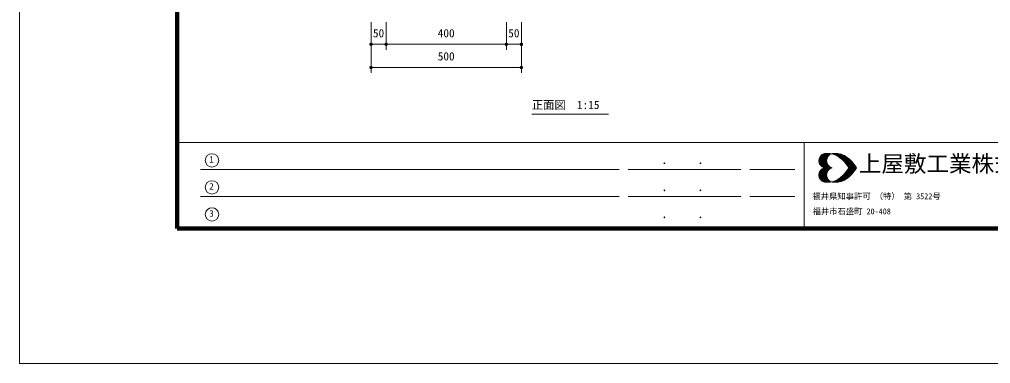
# Model space of a CAD drawing. Units: millimetres at full size, sheet at 1:15, with parts at other scales. Extents: x -300 to 6600, y -225 to 4680.
# Drawn here: x -300 to 2930, y -225 to 921 of the extents above; entities that cross this region are included whole.
import ezdxf
from ezdxf.enums import TextEntityAlignment as Align

# ---------------------------------------------------------------- set-up
doc = ezdxf.new("R2010")
doc.units = ezdxf.units.MM
doc.header["$LTSCALE"] = 15
for name, color, linetype, lineweight in [('C-TTL', 2, 'Continuous', 140), ('D-STR-DIM', 7, 'Continuous', 13), ('D-STR-TXT', 7, 'Continuous', 13), ('D-TTL-FRAM', 7, 'Continuous', 13), ('D-TTL-TXT', 7, 'Continuous', 13)]:
    doc.layers.add(name, color=color, linetype=linetype, lineweight=lineweight)
doc.styles.add('ＭＳ ゴシック', font='')
doc.styles.get('ＭＳ ゴシック').set_extended_font_data('MS Gothic')

# ---------------------------------------------------------------- blocks, each defined once
blk = doc.blocks.new('filled_dot')
at = {"color": 0, "linetype": 'Continuous', "lineweight": -2, "const_width": 1.25}
blk.add_lwpolyline([(-0.625, 0, 1), (0.625, 0, 1)], format="xyb", close=True, dxfattribs=at)

msp = doc.modelspace()

# ---------------------------------------------------------------- linework, layer by layer
at = {"layer": 'C-TTL', "color": 5, "lineweight": 13}
msp.add_lwpolyline([(-300, -225), (-300, 4680), (6600, 4680), (6600, -225)], close=True, dxfattribs=at)
at = {"layer": 'C-TTL'}
msp.add_lwpolyline([(225, 225), (225, 4230), (6075, 4230), (6075, 225)], close=True, dxfattribs=at)
at = {"layer": 'D-STR-DIM'}
for p, q in [((869.42, 912.08), (869.42, 743.25)), ((869.42, 912.08), (869.42, 820.25)), ((919.42, 912.08), (919.42, 820.25)), ((919.42, 912.08), (919.42, 820.25)), ((1319.42, 912.08), (1319.42, 820.25)), ((1319.42, 912.08), (1319.42, 820.25)), ((1369.42, 912.08), (1369.42, 743.25)), ((1369.42, 912.08), (1369.42, 820.25)), ((869.42, 838.25), (919.42, 838.25)), ((1319.42, 838.25), (919.42, 838.25)), ((1369.42, 838.25), (1319.42, 838.25)), ((1369.42, 761.25), (869.42, 761.25))]:
    msp.add_line(p, q, dxfattribs=at)
at = {"layer": 'D-STR-TXT'}
msp.add_line((1404.46, 605.29), (1659.4, 605.29), dxfattribs=at)
at = {"layer": 'D-TTL-FRAM'}
for p, q in [((225, 511.83), (6075, 511.83)), ((2309.42, 511.83), (2309.42, 225)), ((1694.42, 421.83), (302.55, 421.83)), ((2099.42, 421.83), (1724.42, 421.83)), ((2129.42, 421.83), (2279.42, 421.83)), ((1694.42, 331.83), (302.55, 331.83)), ((2099.42, 331.83), (1724.42, 331.83)), ((2129.42, 331.83), (2279.42, 331.83))]:
    msp.add_line(p, q, dxfattribs=at)
at = {"layer": 'D-TTL-TXT'}
for p, q in [((2359.05, 450.59), (2383.11, 474.65)), ((2359.36, 447.15), (2386.86, 474.65)), ((2359.36, 454.34), (2379.36, 474.34)), ((2359.36, 454.02), (2386.86, 426.84)), ((2359.98, 444.34), (2390.3, 474.65)), ((2359.98, 456.84), (2390.3, 426.84)), ((2360.61, 441.52), (2393.42, 474.34)), ((2360.92, 459.34), (2374.36, 473.09)), ((2360.92, 459.65), (2393.73, 426.84)), ((2361.86, 439.34), (2396.86, 474.02)), ((2362.17, 461.84), (2397.17, 426.84)), ((2363.11, 464.34), (2386.55, 441.21)), ((2363.11, 436.84), (2387.17, 460.9)), ((2364.67, 434.96), (2385.3, 455.59)), ((2364.98, 466.21), (2384.98, 446.21)), ((2366.55, 468.09), (2384.67, 449.96)), ((2368.42, 469.65), (2384.67, 453.4)), ((2370.61, 470.9), (2385.3, 456.21)), ((2372.8, 472.46), (2386.23, 459.02)), ((2375.3, 473.4), (2387.17, 461.52)), ((2378.11, 474.34), (2388.42, 463.71)), ((2381.23, 474.65), (2389.98, 465.59)), ((2384.67, 474.65), (2391.55, 467.77)), ((2388.11, 474.65), (2393.42, 469.34)), ((2391.86, 474.65), (2395.61, 470.9)), ((2395.61, 474.34), (2397.8, 472.15)), ((2398.73, 472.46), (2399.67, 473.71)), ((2399.98, 473.4), (2400.29, 473.4)), ((2402.48, 473.09), (2404.04, 474.34)), ((2402.79, 474.34), (2404.36, 472.46)), ((2405.29, 472.15), (2407.79, 474.65)), ((2406.23, 474.34), (2409.67, 470.9)), ((2408.11, 471.52), (2411.54, 474.65)), ((2409.67, 474.34), (2414.98, 469.02)), ((2410.92, 470.59), (2414.98, 474.65)), ((2413.11, 474.65), (2422.17, 465.27)), ((2413.42, 469.65), (2418.42, 474.65)), ((2415.92, 468.4), (2421.54, 474.02)), ((2416.54, 474.34), (2464.36, 426.84)), ((2418.11, 467.15), (2424.36, 473.71)), ((2420.29, 474.34), (2467.79, 426.84)), ((2420.61, 466.21), (2427.48, 473.09)), ((2422.79, 464.65), (2430.29, 472.46)), ((2424.36, 473.71), (2471.23, 426.84)), ((2424.67, 463.4), (2433.11, 471.52)), ((2426.86, 461.84), (2435.92, 470.9)), ((2428.73, 473.09), (2474.98, 426.84)), ((2428.73, 460.27), (2438.42, 469.65)), ((2430.92, 458.71), (2440.92, 468.71)), ((2432.79, 457.15), (2443.11, 467.77)), ((2433.73, 471.52), (2478.42, 426.84)), ((2434.67, 455.59), (2445.61, 466.52)), ((2436.23, 453.71), (2447.79, 465.27)), ((2438.11, 452.15), (2449.98, 463.71)), ((2439.04, 469.65), (2481.86, 426.84)), ((2439.98, 450.27), (2451.86, 462.46)), ((2441.54, 448.4), (2454.04, 460.9)), ((2443.42, 446.52), (2455.92, 459.02)), ((2444.98, 444.65), (2457.79, 457.46)), ((2445.92, 466.21), (2480.29, 432.15)), ((2446.54, 442.77), (2459.67, 455.9)), ((2448.11, 440.9), (2461.54, 454.34)), ((2449.67, 439.02), (2463.42, 452.46)), ((2460.29, 455.59), (2468.73, 446.84)), ((2359.05, 450.9), (2383.11, 426.84)), ((2359.05, 402.46), (2383.11, 426.52)), ((2359.36, 446.84), (2379.67, 426.84)), ((2359.36, 399.34), (2386.86, 426.52)), ((2359.36, 406.52), (2379.67, 426.52)), ((2359.98, 396.52), (2390.3, 426.52)), ((2360.61, 442.46), (2375.3, 427.46)), ((2360.61, 410.9), (2375.3, 425.9)), ((2360.92, 393.71), (2393.73, 426.52)), ((2362.17, 391.52), (2397.17, 426.52)), ((2366.23, 433.09), (2384.67, 451.52)), ((2366.23, 420.27), (2384.67, 401.84)), ((2368.11, 431.52), (2384.67, 448.09)), ((2368.11, 421.84), (2384.67, 405.27)), ((2370.3, 429.96), (2385.61, 445.27)), ((2370.3, 423.4), (2385.61, 408.09)), ((2372.48, 428.71), (2386.23, 442.46)), ((2372.48, 424.65), (2386.23, 410.9)), ((2374.98, 427.46), (2387.17, 439.96)), ((2374.98, 425.9), (2387.17, 413.4)), ((2377.48, 426.84), (2388.42, 437.46)), ((2377.48, 426.52), (2388.42, 415.9)), ((2381.23, 426.84), (2389.98, 435.59)), ((2381.23, 426.52), (2389.98, 417.77)), ((2384.67, 426.84), (2391.55, 433.71)), ((2384.67, 426.52), (2391.55, 419.65)), ((2388.11, 426.84), (2393.11, 431.84)), ((2388.11, 426.52), (2393.11, 421.52)), ((2391.55, 426.84), (2395.3, 430.27)), ((2391.55, 426.52), (2395.3, 423.09)), ((2395.3, 426.84), (2397.48, 429.02)), ((2395.3, 426.52), (2397.48, 424.34)), ((2398.73, 426.84), (2399.98, 427.77)), ((2398.73, 426.52), (2399.98, 425.59)), ((2399.67, 427.77), (2400.92, 426.84)), ((2399.67, 425.59), (2400.92, 426.52)), ((2402.17, 426.84), (2402.48, 426.84)), ((2402.17, 426.52), (2402.48, 426.52)), ((2416.54, 379.03), (2464.36, 426.52)), ((2420.29, 379.03), (2467.79, 426.52)), ((2424.36, 379.65), (2471.23, 426.52)), ((2428.73, 380.27), (2474.98, 426.52)), ((2433.73, 381.84), (2478.42, 426.52)), ((2439.04, 383.71), (2481.86, 426.52)), ((2445.92, 387.15), (2480.29, 421.21)), ((2451.23, 436.84), (2465.29, 450.59)), ((2452.79, 434.96), (2466.86, 449.02)), ((2452.79, 434.65), (2460.61, 426.84)), ((2452.79, 418.71), (2460.61, 426.52)), ((2454.04, 432.77), (2468.42, 447.15)), ((2454.04, 420.59), (2468.42, 406.21)), ((2455.61, 430.59), (2470.29, 445.27)), ((2455.61, 422.77), (2470.29, 408.09)), ((2456.86, 428.4), (2471.86, 443.4)), ((2456.86, 424.96), (2471.86, 409.96)), ((2458.73, 426.84), (2473.42, 441.52)), ((2458.73, 426.52), (2473.42, 411.84)), ((2462.17, 426.84), (2474.98, 439.34)), ((2462.17, 426.52), (2474.98, 414.02)), ((2465.92, 426.84), (2476.54, 437.46)), ((2465.92, 426.52), (2476.54, 415.9)), ((2469.36, 426.84), (2478.11, 435.27)), ((2469.36, 426.52), (2478.11, 418.09)), ((2472.79, 426.84), (2479.36, 433.4)), ((2472.79, 426.52), (2479.36, 419.96)), ((2476.23, 426.84), (2480.92, 431.21)), ((2476.23, 426.52), (2480.92, 422.15)), ((2479.98, 426.84), (2482.17, 429.02)), ((2479.98, 426.52), (2482.17, 424.34)), ((2483.42, 426.84), (2483.73, 426.84)), ((2483.42, 426.52), (2483.73, 426.52)), ((2359.05, 402.77), (2383.11, 378.71)), ((2359.36, 406.21), (2386.86, 378.71)), ((2359.36, 399.02), (2379.36, 379.03)), ((2359.98, 409.02), (2390.3, 378.71)), ((2360.61, 411.84), (2393.42, 379.03)), ((2360.92, 394.02), (2374.36, 380.27)), ((2361.86, 414.02), (2396.86, 379.34)), ((2363.11, 416.52), (2387.17, 392.46)), ((2363.11, 389.02), (2386.55, 412.15)), ((2364.67, 418.4), (2385.3, 397.77)), ((2364.98, 387.15), (2384.98, 407.15)), ((2366.55, 385.27), (2384.67, 403.4)), ((2368.42, 383.71), (2384.67, 399.96)), ((2370.61, 382.46), (2385.3, 397.15)), ((2372.8, 380.9), (2386.23, 394.34)), ((2375.3, 379.96), (2387.17, 391.84)), ((2378.11, 379.03), (2388.42, 389.65)), ((2381.23, 378.71), (2389.98, 387.77)), ((2413.11, 378.71), (2422.17, 388.09)), ((2422.79, 388.71), (2430.29, 380.9)), ((2424.67, 389.96), (2433.11, 381.84)), ((2426.86, 391.52), (2435.92, 382.46)), ((2428.73, 393.09), (2438.42, 383.71)), ((2430.92, 394.65), (2440.92, 384.65)), ((2432.79, 396.21), (2443.11, 385.59)), ((2434.67, 397.77), (2445.61, 386.84)), ((2436.23, 399.65), (2447.79, 388.09)), ((2438.11, 401.21), (2449.98, 389.65)), ((2439.98, 403.09), (2451.86, 390.9)), ((2441.54, 404.96), (2454.04, 392.46)), ((2443.42, 406.84), (2455.92, 394.34)), ((2444.98, 408.71), (2457.79, 395.9)), ((2446.54, 410.59), (2459.67, 397.46)), ((2448.11, 412.46), (2461.54, 399.02)), ((2449.67, 414.34), (2463.42, 400.9)), ((2451.23, 416.52), (2465.29, 402.77)), ((2452.79, 418.4), (2466.86, 404.34)), ((2460.29, 397.77), (2468.73, 406.52)), ((2384.67, 378.71), (2391.55, 385.59)), ((2388.11, 378.71), (2393.42, 384.02)), ((2391.86, 378.71), (2395.61, 382.46)), ((2395.61, 379.03), (2397.8, 381.21)), ((2398.73, 380.9), (2399.67, 379.65)), ((2399.98, 379.96), (2400.29, 379.96)), ((2402.48, 380.27), (2404.04, 379.03)), ((2402.79, 379.03), (2404.36, 380.9)), ((2405.29, 381.21), (2407.79, 378.71)), ((2406.23, 379.03), (2409.67, 382.46)), ((2408.11, 381.84), (2411.54, 378.71)), ((2409.67, 379.03), (2414.98, 384.34)), ((2410.92, 382.77), (2414.98, 378.71)), ((2413.42, 383.71), (2418.42, 378.71)), ((2415.92, 384.96), (2421.54, 379.34)), ((2418.11, 386.21), (2424.36, 379.65)), ((2420.61, 387.15), (2427.48, 380.27))]:
    msp.add_line(p, q, dxfattribs=at)
for centre in [(340.49, 451.9), (340.49, 361.9), (340.49, 271.9)]:
    msp.add_circle(centre, 22.21, dxfattribs=at)
for centre, radius, start, end in [((2383.66, 450.52), 24.59, 105.2024, 254.7976), ((2386.78, 404.42), 70.48, 58.71735, 97.79751), ((2409.34, 450.52), 24.59, 105.2024, 254.7976), ((2412.45, 404.42), 70.48, 58.71735, 97.79751), ((2350.5, 362.88), 125.18, 30.69974, 54.3922), ((2376.17, 362.88), 125.18, 30.69974, 54.3922), ((2383.66, 403.06), 24.59, 105.2024, 254.7976), ((2409.34, 403.06), 24.59, 105.2024, 254.7976), ((2350.5, 490.7), 125.18, 305.6078, 329.30026), ((2376.17, 490.7), 125.18, 305.6078, 329.30026), ((2386.78, 449.16), 70.48, 262.20249, 301.28265), ((2412.45, 449.16), 70.48, 262.20249, 301.28265)]:
    msp.add_arc(centre, radius, start, end, dxfattribs=at)

# ---------------------------------------------------------------- block references
at = {"layer": 'D-STR-DIM', "xscale": 4.5, "yscale": 4.5}
for p in [(869.42, 838.25), (919.42, 838.25), (1319.42, 838.25), (869.42, 761.25)]:
    msp.add_blockref('filled_dot', p, dxfattribs=at)
at = {"layer": 'D-STR-DIM', "xscale": 4.5, "yscale": 4.5, "rotation": 180}
for p in [(919.42, 838.25), (1319.42, 838.25), (1369.42, 838.25), (1369.42, 761.25)]:
    msp.add_blockref('filled_dot', p, dxfattribs=at)

# ---------------------------------------------------------------- texts
at = {"layer": 'D-STR-DIM', "style": 'ＭＳ ゴシック'}
for s, p in [('50', (894.42, 889.07)), ('400', (1119.42, 889.07)), ('50', (1344.42, 889.07)), ('500', (1119.42, 812.07))]:
    msp.add_text(s, height=27.49, dxfattribs=at).set_placement(p, align=Align.TOP_CENTER)
at = {"layer": 'D-STR-TXT', "style": 'ＭＳ ゴシック'}
msp.add_text('正面図\u30001:15', height=27.49, dxfattribs=at).set_placement((1404.46, 650.29), align=Align.TOP_LEFT)
at = {"layer": 'D-TTL-FRAM', "style": 'ＭＳ ゴシック'}
for p in [(1833.75, 429.63), (1953.75, 429.63), (1833.75, 339.63), (1953.75, 339.63), (1833.75, 249.63), (1953.75, 249.63)]:
    msp.add_text('.', height=32.99, dxfattribs=at).set_placement(p, align=Align.BOTTOM_LEFT)
at = {"layer": 'D-TTL-TXT', "style": 'ＭＳ ゴシック'}
for s, height, p in [('1', 21.99, (331.33, 437.64)), ('上屋敷工業株式会社', 54.99, (2491.7, 396.61)), ('2', 21.99, (331.33, 347.64)), ('福井県知事許可 （特） 第 3522号', 19.79, (2337.22, 316.48)), ('福井市石盛町 20-408', 19.79, (2337.77, 266.11)), ('3', 21.99, (331.33, 257.64))]:
    msp.add_text(s, height=height, dxfattribs=at).set_placement(p, align=Align.BOTTOM_LEFT)

doc.saveas('drawing.dxf')
